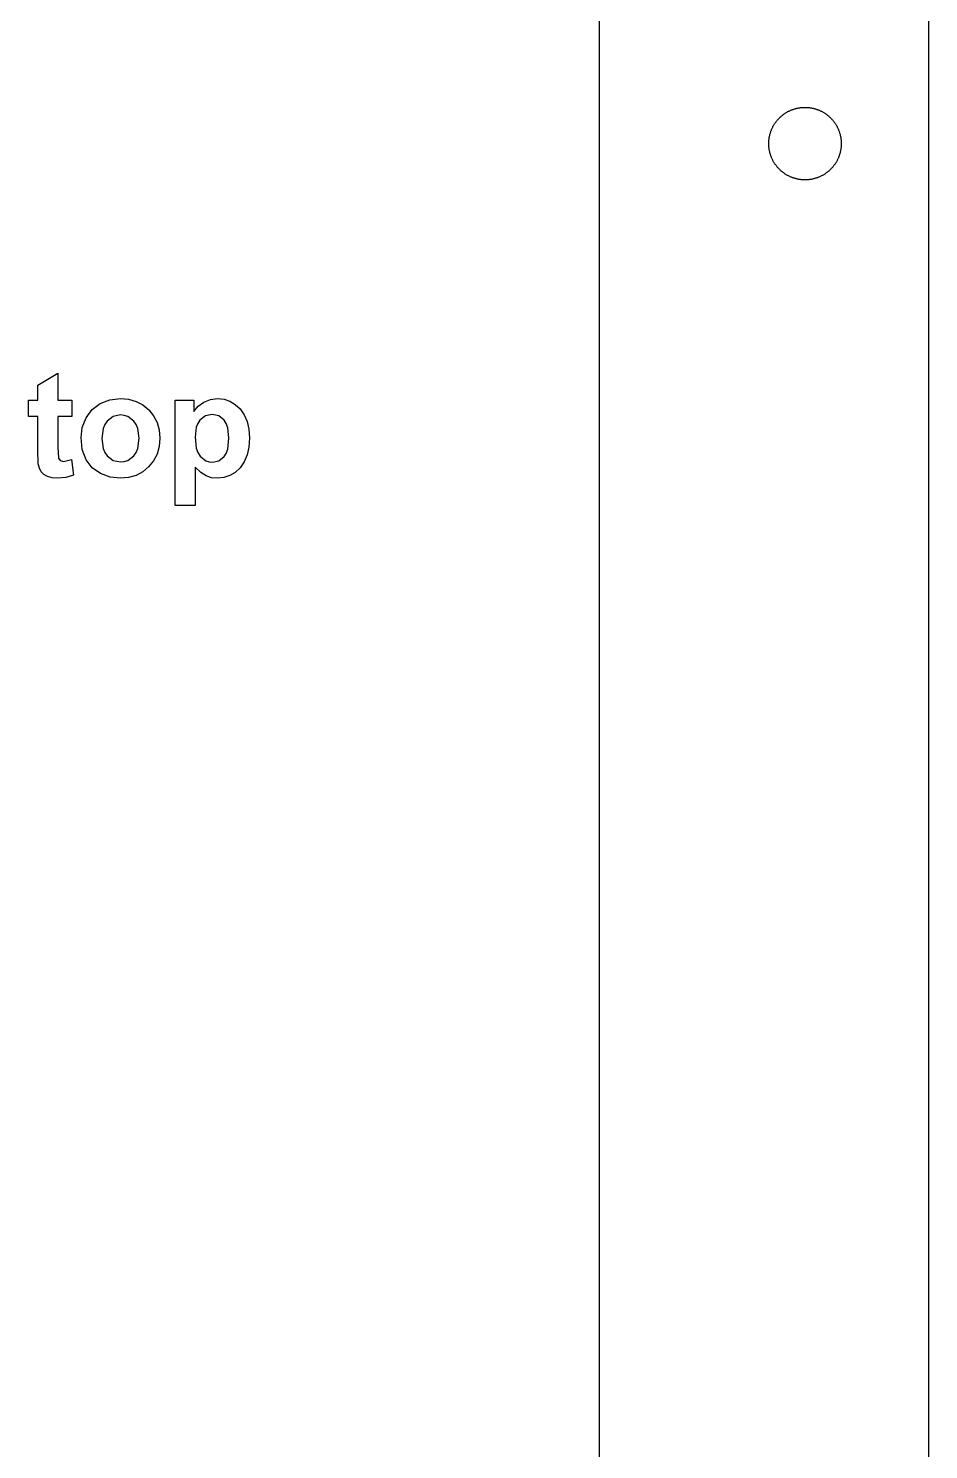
# Model space of a CAD drawing. Header units: metres. Extents: x 13 to 238, y 4 to 739.
# Drawn here: x 182.9 to 237.5, y 94.6 to 180.8 of the extents above; entities that cross this region are included whole.
import ezdxf

# ---------------------------------------------------------------- set-up
doc = ezdxf.new("R2010")
doc.units = ezdxf.units.M

msp = doc.modelspace()

# ---------------------------------------------------------------- linework, layer by layer
at = {"layer": 'Emergency Stop'}
for p, q in [((183.463, 159.189, 0.033), (184.692, 159.904, 0.033)), ((184.692, 159.904, 0.033), (184.692, 158.269, 0.033)), ((183.463, 158.269, 0.033), (183.463, 159.189, 0.033)), ((182.9, 157.293, 0.033), (182.9, 158.269, 0.033)), ((182.9, 158.269, 0.033), (183.463, 158.269, 0.033)), ((184.692, 158.269, 0.033), (185.529, 158.269, 0.033)), ((185.529, 158.269, 0.033), (185.529, 157.293, 0.033)), ((186.76, 157.705, 0.033), (187.249, 158.073, 0.033)), ((187.249, 158.073, 0.033), (187.832, 158.299, 0.033)), ((187.832, 158.299, 0.033), (188.48, 158.374, 0.033)), ((188.48, 158.374, 0.033), (188.982, 158.331, 0.033)), ((188.982, 158.331, 0.033), (189.436, 158.203, 0.033)), ((189.436, 158.203, 0.033), (189.843, 157.99, 0.033)), ((189.843, 157.99, 0.033), (190.202, 157.692, 0.033)), ((191.798, 158.269, 0.033), (192.94, 158.269, 0.033)), ((191.798, 151.878, 0.033), (191.798, 158.269, 0.033)), ((192.94, 158.269, 0.033), (192.94, 157.589, 0.033)), ((192.94, 157.589, 0.033), (193.202, 157.905, 0.033)), ((193.202, 157.905, 0.033), (193.542, 158.156, 0.033)), ((193.542, 158.156, 0.033), (193.942, 158.319, 0.033)), ((193.942, 158.319, 0.033), (194.383, 158.374, 0.033)), ((194.383, 158.374, 0.033), (194.771, 158.334, 0.033)), ((194.771, 158.334, 0.033), (195.129, 158.216, 0.033)), ((195.129, 158.216, 0.033), (195.456, 158.018, 0.033)), ((195.456, 158.018, 0.033), (195.752, 157.742, 0.033)), ((183.463, 157.293, 0.033), (182.9, 157.293, 0.033)), ((183.463, 155.274, 0.033), (183.463, 157.293, 0.033)), ((185.529, 157.293, 0.033), (184.692, 157.293, 0.033)), ((184.692, 157.293, 0.033), (184.692, 155.427, 0.033)), ((186.171, 156.62, 0.033), (186.397, 157.201, 0.033)), ((186.397, 157.201, 0.033), (186.76, 157.705, 0.033)), ((187.678, 157.009, 0.033), (187.535, 156.806, 0.033)), ((188.043, 157.284, 0.033), (187.678, 157.009, 0.033)), ((188.485, 157.376, 0.033), (188.043, 157.284, 0.033)), ((188.715, 157.353, 0.033), (188.485, 157.376, 0.033)), ((188.926, 157.284, 0.033), (188.715, 157.353, 0.033)), ((189.289, 157.009, 0.033), (188.926, 157.284, 0.033)), ((189.431, 156.807, 0.033), (189.289, 157.009, 0.033)), ((190.202, 157.692, 0.033), (190.496, 157.328, 0.033)), ((190.496, 157.328, 0.033), (190.706, 156.92, 0.033)), ((190.706, 156.92, 0.033), (190.832, 156.466, 0.033)), ((193.306, 157.06, 0.033), (193.177, 156.865, 0.033)), ((193.641, 157.32, 0.033), (193.306, 157.06, 0.033)), ((194.052, 157.406, 0.033), (193.641, 157.32, 0.033)), ((194.449, 157.318, 0.033), (194.052, 157.406, 0.033)), ((194.776, 157.053, 0.033), (194.449, 157.318, 0.033)), ((194.903, 156.853, 0.033), (194.776, 157.053, 0.033)), ((195.752, 157.742, 0.033), (195.998, 157.395, 0.033)), ((195.998, 157.395, 0.033), (196.174, 156.985, 0.033)), ((196.174, 156.985, 0.033), (196.279, 156.514, 0.033)), ((186.096, 156.02, 0.033), (186.171, 156.62, 0.033)), ((187.433, 156.563, 0.033), (187.351, 155.954, 0.033)), ((187.535, 156.806, 0.033), (187.433, 156.563, 0.033)), ((189.533, 156.565, 0.033), (189.431, 156.807, 0.033)), ((189.614, 155.963, 0.033), (189.533, 156.565, 0.033)), ((190.832, 156.466, 0.033), (190.874, 155.968, 0.033)), ((193.084, 156.63, 0.033), (193.01, 156.033, 0.033)), ((193.177, 156.865, 0.033), (193.084, 156.63, 0.033)), ((194.995, 156.606, 0.033), (194.903, 156.853, 0.033)), ((195.068, 155.972, 0.033), (194.995, 156.606, 0.033)), ((196.279, 156.514, 0.033), (196.314, 155.981, 0.033)), ((183.502, 154.411, 0.033), (183.463, 155.274, 0.033)), ((184.692, 155.427, 0.033), (184.716, 154.766, 0.033)), ((186.171, 155.283, 0.033), (186.096, 156.02, 0.033)), ((186.397, 154.666, 0.033), (186.171, 155.283, 0.033)), ((187.351, 155.954, 0.033), (187.433, 155.346, 0.033)), ((187.433, 155.346, 0.033), (187.535, 155.103, 0.033)), ((189.431, 155.103, 0.033), (189.533, 155.348, 0.033)), ((189.533, 155.348, 0.033), (189.614, 155.963, 0.033)), ((190.831, 155.465, 0.033), (190.704, 155.007, 0.033)), ((190.874, 155.968, 0.033), (190.831, 155.465, 0.033)), ((193.01, 156.033, 0.033), (193.087, 155.354, 0.033)), ((193.087, 155.354, 0.033), (193.184, 155.092, 0.033)), ((194.908, 155.048, 0.033), (194.997, 155.301, 0.033)), ((194.997, 155.301, 0.033), (195.068, 155.972, 0.033)), ((196.279, 155.433, 0.033), (196.173, 154.95, 0.033)), ((196.314, 155.981, 0.033), (196.279, 155.433, 0.033)), ((183.569, 154.141, 0.033), (183.502, 154.411, 0.033)), ((184.716, 154.766, 0.033), (184.825, 154.612, 0.033)), ((184.825, 154.612, 0.033), (185.032, 154.551, 0.033)), ((185.032, 154.551, 0.033), (185.525, 154.668, 0.033)), ((185.525, 154.668, 0.033), (185.629, 153.718, 0.033)), ((186.767, 154.177, 0.033), (186.397, 154.666, 0.033)), ((187.535, 155.103, 0.033), (187.678, 154.899, 0.033)), ((187.678, 154.899, 0.033), (188.043, 154.625, 0.033)), ((188.043, 154.625, 0.033), (188.485, 154.533, 0.033)), ((188.485, 154.533, 0.033), (188.715, 154.556, 0.033)), ((188.715, 154.556, 0.033), (188.926, 154.625, 0.033)), ((188.926, 154.625, 0.033), (189.289, 154.899, 0.033)), ((189.289, 154.899, 0.033), (189.431, 155.103, 0.033)), ((190.492, 154.594, 0.033), (190.196, 154.226, 0.033)), ((190.704, 155.007, 0.033), (190.492, 154.594, 0.033)), ((193.184, 155.092, 0.033), (193.319, 154.88, 0.033)), ((193.319, 154.88, 0.033), (193.663, 154.6, 0.033)), ((193.663, 154.6, 0.033), (193.86, 154.53, 0.033)), ((193.86, 154.53, 0.033), (194.074, 154.507, 0.033)), ((194.074, 154.507, 0.033), (194.465, 154.593, 0.033)), ((194.465, 154.593, 0.033), (194.784, 154.849, 0.033)), ((194.784, 154.849, 0.033), (194.908, 155.048, 0.033)), ((195.996, 154.532, 0.033), (195.748, 154.178, 0.033)), ((196.173, 154.95, 0.033), (195.996, 154.532, 0.033)), ((183.674, 153.934, 0.033), (183.569, 154.141, 0.033)), ((183.834, 153.774, 0.033), (183.674, 153.934, 0.033)), ((184.064, 153.646, 0.033), (183.834, 153.774, 0.033)), ((184.347, 153.563, 0.033), (184.064, 153.646, 0.033)), ((184.662, 153.535, 0.033), (184.347, 153.563, 0.033)), ((185.174, 153.581, 0.033), (184.662, 153.535, 0.033)), ((185.629, 153.718, 0.033), (185.174, 153.581, 0.033)), ((187.275, 153.823, 0.033), (186.767, 154.177, 0.033)), ((187.867, 153.607, 0.033), (187.275, 153.823, 0.033)), ((188.489, 153.535, 0.033), (187.867, 153.607, 0.033)), ((188.982, 153.578, 0.033), (188.489, 153.535, 0.033)), ((189.43, 153.708, 0.033), (188.982, 153.578, 0.033)), ((189.835, 153.924, 0.033), (189.43, 153.708, 0.033)), ((190.196, 154.226, 0.033), (189.835, 153.924, 0.033)), ((193.359, 153.895, 0.033), (193.023, 154.211, 0.033)), ((193.023, 154.211, 0.033), (193.023, 151.878, 0.033)), ((193.679, 153.688, 0.033), (193.359, 153.895, 0.033)), ((194.009, 153.573, 0.033), (193.679, 153.688, 0.033)), ((194.374, 153.535, 0.033), (194.009, 153.573, 0.033)), ((194.763, 153.575, 0.033), (194.374, 153.535, 0.033)), ((195.121, 153.696, 0.033), (194.763, 153.575, 0.033)), ((195.449, 153.897, 0.033), (195.121, 153.696, 0.033)), ((195.748, 154.178, 0.033), (195.449, 153.897, 0.033)), ((193.023, 151.878, 0.033), (191.798, 151.878, 0.033))]:
    msp.add_line(p, q, dxfattribs=at)
at = {"layer": 'Layer0'}
for p, q in [((217.527, 714.84), (217.527, 27.84)), ((237.527, 712.84), (237.527, 29.84)), ((229.203, 175.88), (229.239, 175.894)), ((229.239, 175.894), (229.275, 175.907)), ((229.275, 175.907), (229.311, 175.92)), ((229.311, 175.92), (229.348, 175.932)), ((229.348, 175.932), (229.384, 175.944)), ((229.384, 175.944), (229.421, 175.955)), ((229.421, 175.955), (229.458, 175.965)), ((229.458, 175.965), (229.495, 175.974)), ((229.495, 175.974), (229.533, 175.983)), ((229.533, 175.983), (229.57, 175.992)), ((229.57, 175.992), (229.608, 175.999)), ((229.608, 175.999), (229.645, 176.006)), ((229.645, 176.006), (229.683, 176.013)), ((229.683, 176.013), (229.721, 176.018)), ((229.721, 176.018), (229.759, 176.023)), ((229.759, 176.023), (229.797, 176.028)), ((229.797, 176.028), (229.836, 176.031)), ((229.836, 176.031), (229.874, 176.034)), ((229.874, 176.034), (229.912, 176.037)), ((229.912, 176.037), (229.951, 176.038)), ((229.951, 176.038), (229.989, 176.039)), ((229.989, 176.039), (230.027, 176.04)), ((230.027, 176.04), (230.066, 176.039)), ((230.066, 176.039), (230.104, 176.038)), ((230.104, 176.038), (230.143, 176.037)), ((230.143, 176.037), (230.181, 176.034)), ((230.181, 176.034), (230.219, 176.031)), ((230.219, 176.031), (230.257, 176.028)), ((230.257, 176.028), (230.296, 176.023)), ((230.296, 176.023), (230.334, 176.018)), ((230.334, 176.018), (230.372, 176.013)), ((230.372, 176.013), (230.409, 176.006)), ((230.409, 176.006), (230.447, 175.999)), ((230.447, 175.999), (230.485, 175.992)), ((230.485, 175.992), (230.522, 175.983)), ((230.522, 175.983), (230.56, 175.974)), ((230.56, 175.974), (230.597, 175.965)), ((230.597, 175.965), (230.634, 175.955)), ((230.634, 175.955), (230.671, 175.944)), ((230.671, 175.944), (230.707, 175.932)), ((230.707, 175.932), (230.744, 175.92)), ((230.744, 175.92), (230.78, 175.907)), ((230.78, 175.907), (230.816, 175.894)), ((230.816, 175.894), (230.852, 175.88)), ((228.162, 175.006), (228.182, 175.038)), ((228.182, 175.038), (228.204, 175.07)), ((228.204, 175.07), (228.225, 175.102)), ((228.225, 175.102), (228.248, 175.133)), ((228.248, 175.133), (228.27, 175.164)), ((228.27, 175.164), (228.294, 175.194)), ((228.294, 175.194), (228.318, 175.224)), ((228.318, 175.224), (228.342, 175.254)), ((228.342, 175.254), (228.367, 175.283)), ((228.367, 175.283), (228.393, 175.312)), ((228.393, 175.312), (228.418, 175.34)), ((228.418, 175.34), (228.445, 175.368)), ((228.445, 175.368), (228.472, 175.395)), ((228.472, 175.395), (228.499, 175.422)), ((228.499, 175.422), (228.527, 175.449)), ((228.527, 175.449), (228.555, 175.475)), ((228.555, 175.475), (228.584, 175.5)), ((228.584, 175.5), (228.613, 175.525)), ((228.613, 175.525), (228.643, 175.55)), ((228.643, 175.55), (228.673, 175.573)), ((228.673, 175.573), (228.703, 175.597)), ((228.703, 175.597), (228.734, 175.62)), ((228.734, 175.62), (228.766, 175.642)), ((228.766, 175.642), (228.797, 175.664)), ((228.797, 175.664), (228.829, 175.685)), ((228.829, 175.685), (228.862, 175.706)), ((228.862, 175.706), (228.894, 175.726)), ((228.894, 175.726), (228.927, 175.745)), ((228.927, 175.745), (228.961, 175.764)), ((228.961, 175.764), (228.995, 175.782)), ((228.995, 175.782), (229.029, 175.8)), ((229.029, 175.8), (229.063, 175.817)), ((229.063, 175.817), (229.098, 175.834)), ((229.098, 175.834), (229.133, 175.85)), ((229.133, 175.85), (229.168, 175.865)), ((229.168, 175.865), (229.203, 175.88)), ((230.852, 175.88), (230.887, 175.865)), ((230.887, 175.865), (230.922, 175.85)), ((230.922, 175.85), (230.957, 175.834)), ((230.957, 175.834), (230.992, 175.817)), ((230.992, 175.817), (231.026, 175.8)), ((231.026, 175.8), (231.06, 175.782)), ((231.06, 175.782), (231.094, 175.764)), ((231.094, 175.764), (231.127, 175.745)), ((231.127, 175.745), (231.161, 175.726)), ((231.161, 175.726), (231.193, 175.706)), ((231.193, 175.706), (231.226, 175.685)), ((231.226, 175.685), (231.258, 175.664)), ((231.258, 175.664), (231.289, 175.642)), ((231.289, 175.642), (231.321, 175.62)), ((231.321, 175.62), (231.351, 175.597)), ((231.351, 175.597), (231.382, 175.573)), ((231.382, 175.573), (231.412, 175.55)), ((231.412, 175.55), (231.442, 175.525)), ((231.442, 175.525), (231.471, 175.5)), ((231.471, 175.5), (231.5, 175.475)), ((231.5, 175.475), (231.528, 175.449)), ((231.528, 175.449), (231.556, 175.422)), ((231.556, 175.422), (231.583, 175.395)), ((231.583, 175.395), (231.61, 175.368)), ((231.61, 175.368), (231.636, 175.34)), ((231.636, 175.34), (231.662, 175.312)), ((231.662, 175.312), (231.688, 175.283)), ((231.688, 175.283), (231.713, 175.254)), ((231.713, 175.254), (231.737, 175.224)), ((231.737, 175.224), (231.761, 175.194)), ((231.761, 175.194), (231.784, 175.164)), ((231.784, 175.164), (231.807, 175.133)), ((231.807, 175.133), (231.83, 175.102)), ((231.83, 175.102), (231.851, 175.07)), ((231.851, 175.07), (231.873, 175.038)), ((231.873, 175.038), (231.893, 175.006)), ((227.849, 174.146), (227.855, 174.184)), ((227.855, 174.184), (227.861, 174.222)), ((227.861, 174.222), (227.868, 174.26)), ((227.868, 174.26), (227.876, 174.297)), ((227.876, 174.297), (227.884, 174.335)), ((227.884, 174.335), (227.893, 174.372)), ((227.893, 174.372), (227.902, 174.409)), ((227.902, 174.409), (227.913, 174.446)), ((227.913, 174.446), (227.924, 174.483)), ((227.924, 174.483), (227.935, 174.52)), ((227.935, 174.52), (227.947, 174.556)), ((227.947, 174.556), (227.96, 174.592)), ((227.96, 174.592), (227.974, 174.628)), ((227.974, 174.628), (227.988, 174.664)), ((227.988, 174.664), (228.002, 174.699)), ((228.002, 174.699), (228.018, 174.735)), ((228.018, 174.735), (228.034, 174.77)), ((228.034, 174.77), (228.05, 174.804)), ((228.05, 174.804), (228.067, 174.839)), ((228.067, 174.839), (228.085, 174.873)), ((228.085, 174.873), (228.103, 174.906)), ((228.103, 174.906), (228.122, 174.94)), ((228.122, 174.94), (228.142, 174.973)), ((228.142, 174.973), (228.162, 175.006)), ((231.893, 175.006), (231.913, 174.973)), ((231.913, 174.973), (231.933, 174.94)), ((231.933, 174.94), (231.952, 174.906)), ((231.952, 174.906), (231.97, 174.873)), ((231.97, 174.873), (231.988, 174.839)), ((231.988, 174.839), (232.005, 174.804)), ((232.005, 174.804), (232.021, 174.77)), ((232.021, 174.77), (232.037, 174.735)), ((232.037, 174.735), (232.053, 174.699)), ((232.053, 174.699), (232.067, 174.664)), ((232.067, 174.664), (232.081, 174.628)), ((232.081, 174.628), (232.095, 174.592)), ((232.095, 174.592), (232.108, 174.556)), ((232.108, 174.556), (232.12, 174.52)), ((232.12, 174.52), (232.131, 174.483)), ((232.131, 174.483), (232.142, 174.446)), ((232.142, 174.446), (232.152, 174.409)), ((232.152, 174.409), (232.162, 174.372)), ((232.162, 174.372), (232.171, 174.335)), ((232.171, 174.335), (232.179, 174.297)), ((232.179, 174.297), (232.187, 174.26)), ((232.187, 174.26), (232.194, 174.222)), ((232.194, 174.222), (232.2, 174.184)), ((232.2, 174.184), (232.206, 174.146)), ((227.827, 173.84), (227.828, 173.878)), ((227.828, 173.801), (227.827, 173.84)), ((227.828, 173.878), (227.829, 173.917)), ((227.829, 173.763), (227.828, 173.801)), ((227.829, 173.917), (227.83, 173.955)), ((227.83, 173.725), (227.829, 173.763)), ((227.83, 173.955), (227.833, 173.993)), ((227.833, 173.686), (227.83, 173.725)), ((227.833, 173.993), (227.836, 174.032)), ((227.836, 173.648), (227.833, 173.686)), ((227.836, 174.032), (227.839, 174.07)), ((227.839, 173.61), (227.836, 173.648)), ((227.839, 174.07), (227.844, 174.108)), ((227.844, 173.572), (227.839, 173.61)), ((227.844, 174.108), (227.849, 174.146)), ((227.849, 173.534), (227.844, 173.572)), ((227.855, 173.496), (227.849, 173.534)), ((227.861, 173.458), (227.855, 173.496)), ((227.868, 173.42), (227.861, 173.458)), ((227.876, 173.382), (227.868, 173.42)), ((227.884, 173.345), (227.876, 173.382)), ((227.893, 173.308), (227.884, 173.345)), ((227.902, 173.27), (227.893, 173.308)), ((232.162, 173.308), (232.152, 173.27)), ((232.171, 173.345), (232.162, 173.308)), ((232.179, 173.382), (232.171, 173.345)), ((232.187, 173.42), (232.179, 173.382)), ((232.194, 173.458), (232.187, 173.42)), ((232.2, 173.496), (232.194, 173.458)), ((232.206, 173.534), (232.2, 173.496)), ((232.206, 174.146), (232.211, 174.108)), ((232.211, 173.572), (232.206, 173.534)), ((232.211, 174.108), (232.215, 174.07)), ((232.215, 173.61), (232.211, 173.572)), ((232.215, 174.07), (232.219, 174.032)), ((232.219, 173.648), (232.215, 173.61)), ((232.219, 174.032), (232.222, 173.993)), ((232.222, 173.686), (232.219, 173.648)), ((232.222, 173.993), (232.224, 173.955)), ((232.224, 173.725), (232.222, 173.686)), ((232.224, 173.955), (232.226, 173.917)), ((232.226, 173.763), (232.224, 173.725)), ((232.226, 173.917), (232.227, 173.878)), ((232.227, 173.801), (232.226, 173.763)), ((232.227, 173.878), (232.227, 173.84)), ((232.227, 173.84), (232.227, 173.801)), ((227.913, 173.233), (227.902, 173.27)), ((227.924, 173.197), (227.913, 173.233)), ((227.935, 173.16), (227.924, 173.197)), ((227.947, 173.124), (227.935, 173.16)), ((227.96, 173.087), (227.947, 173.124)), ((227.974, 173.051), (227.96, 173.087)), ((227.988, 173.016), (227.974, 173.051)), ((228.002, 172.98), (227.988, 173.016)), ((228.018, 172.945), (228.002, 172.98)), ((228.034, 172.91), (228.018, 172.945)), ((228.05, 172.875), (228.034, 172.91)), ((228.067, 172.841), (228.05, 172.875)), ((228.085, 172.807), (228.067, 172.841)), ((228.103, 172.773), (228.085, 172.807)), ((228.122, 172.74), (228.103, 172.773)), ((228.142, 172.707), (228.122, 172.74)), ((228.162, 172.674), (228.142, 172.707)), ((228.182, 172.642), (228.162, 172.674)), ((228.204, 172.61), (228.182, 172.642)), ((228.225, 172.578), (228.204, 172.61)), ((228.248, 172.547), (228.225, 172.578)), ((228.27, 172.516), (228.248, 172.547)), ((228.294, 172.485), (228.27, 172.516)), ((228.318, 172.455), (228.294, 172.485)), ((228.342, 172.426), (228.318, 172.455)), ((231.737, 172.455), (231.713, 172.426)), ((231.761, 172.485), (231.737, 172.455)), ((231.784, 172.516), (231.761, 172.485)), ((231.807, 172.547), (231.784, 172.516)), ((231.83, 172.578), (231.807, 172.547)), ((231.851, 172.61), (231.83, 172.578)), ((231.873, 172.642), (231.851, 172.61)), ((231.893, 172.674), (231.873, 172.642)), ((231.913, 172.707), (231.893, 172.674)), ((231.933, 172.74), (231.913, 172.707)), ((231.952, 172.773), (231.933, 172.74)), ((231.97, 172.807), (231.952, 172.773)), ((231.988, 172.841), (231.97, 172.807)), ((232.005, 172.875), (231.988, 172.841)), ((232.021, 172.91), (232.005, 172.875)), ((232.037, 172.945), (232.021, 172.91)), ((232.053, 172.98), (232.037, 172.945)), ((232.067, 173.016), (232.053, 172.98)), ((232.081, 173.051), (232.067, 173.016)), ((232.095, 173.087), (232.081, 173.051)), ((232.108, 173.124), (232.095, 173.087)), ((232.12, 173.16), (232.108, 173.124)), ((232.131, 173.197), (232.12, 173.16)), ((232.142, 173.233), (232.131, 173.197)), ((232.152, 173.27), (232.142, 173.233)), ((228.367, 172.397), (228.342, 172.426)), ((228.393, 172.368), (228.367, 172.397)), ((228.418, 172.339), (228.393, 172.368)), ((228.445, 172.312), (228.418, 172.339)), ((228.472, 172.284), (228.445, 172.312)), ((228.499, 172.257), (228.472, 172.284)), ((228.527, 172.231), (228.499, 172.257)), ((228.555, 172.205), (228.527, 172.231)), ((228.584, 172.179), (228.555, 172.205)), ((228.613, 172.155), (228.584, 172.179)), ((228.643, 172.13), (228.613, 172.155)), ((228.673, 172.106), (228.643, 172.13)), ((228.703, 172.083), (228.673, 172.106)), ((228.734, 172.06), (228.703, 172.083)), ((228.766, 172.038), (228.734, 172.06)), ((228.797, 172.016), (228.766, 172.038)), ((228.829, 171.995), (228.797, 172.016)), ((228.862, 171.974), (228.829, 171.995)), ((228.894, 171.954), (228.862, 171.974)), ((228.927, 171.935), (228.894, 171.954)), ((228.961, 171.916), (228.927, 171.935)), ((228.995, 171.897), (228.961, 171.916)), ((229.029, 171.88), (228.995, 171.897)), ((229.063, 171.862), (229.029, 171.88)), ((229.098, 171.846), (229.063, 171.862)), ((229.133, 171.83), (229.098, 171.846)), ((229.168, 171.815), (229.133, 171.83)), ((229.203, 171.8), (229.168, 171.815)), ((229.239, 171.786), (229.203, 171.8)), ((229.275, 171.773), (229.239, 171.786)), ((229.311, 171.76), (229.275, 171.773)), ((229.348, 171.748), (229.311, 171.76)), ((229.384, 171.736), (229.348, 171.748)), ((229.421, 171.725), (229.384, 171.736)), ((229.458, 171.715), (229.421, 171.725)), ((229.495, 171.705), (229.458, 171.715)), ((229.533, 171.696), (229.495, 171.705)), ((229.57, 171.688), (229.533, 171.696)), ((229.608, 171.68), (229.57, 171.688)), ((229.645, 171.673), (229.608, 171.68)), ((229.683, 171.667), (229.645, 171.673)), ((229.721, 171.661), (229.683, 171.667)), ((229.759, 171.656), (229.721, 171.661)), ((229.797, 171.652), (229.759, 171.656)), ((229.836, 171.648), (229.797, 171.652)), ((229.874, 171.645), (229.836, 171.648)), ((229.912, 171.643), (229.874, 171.645)), ((229.951, 171.641), (229.912, 171.643)), ((229.989, 171.64), (229.951, 171.641)), ((230.027, 171.64), (229.989, 171.64)), ((230.066, 171.64), (230.027, 171.64)), ((230.104, 171.641), (230.066, 171.64)), ((230.143, 171.643), (230.104, 171.641)), ((230.181, 171.645), (230.143, 171.643)), ((230.219, 171.648), (230.181, 171.645)), ((230.257, 171.652), (230.219, 171.648)), ((230.296, 171.656), (230.257, 171.652)), ((230.334, 171.661), (230.296, 171.656)), ((230.372, 171.667), (230.334, 171.661)), ((230.409, 171.673), (230.372, 171.667)), ((230.447, 171.68), (230.409, 171.673)), ((230.485, 171.688), (230.447, 171.68)), ((230.522, 171.696), (230.485, 171.688)), ((230.56, 171.705), (230.522, 171.696)), ((230.597, 171.715), (230.56, 171.705)), ((230.634, 171.725), (230.597, 171.715)), ((230.671, 171.736), (230.634, 171.725)), ((230.707, 171.748), (230.671, 171.736)), ((230.744, 171.76), (230.707, 171.748)), ((230.78, 171.773), (230.744, 171.76)), ((230.816, 171.786), (230.78, 171.773)), ((230.852, 171.8), (230.816, 171.786)), ((230.887, 171.815), (230.852, 171.8)), ((230.922, 171.83), (230.887, 171.815)), ((230.957, 171.846), (230.922, 171.83)), ((230.992, 171.862), (230.957, 171.846)), ((231.026, 171.88), (230.992, 171.862)), ((231.06, 171.897), (231.026, 171.88)), ((231.094, 171.916), (231.06, 171.897)), ((231.127, 171.935), (231.094, 171.916)), ((231.161, 171.954), (231.127, 171.935)), ((231.193, 171.974), (231.161, 171.954)), ((231.226, 171.995), (231.193, 171.974)), ((231.258, 172.016), (231.226, 171.995)), ((231.289, 172.038), (231.258, 172.016)), ((231.321, 172.06), (231.289, 172.038)), ((231.351, 172.083), (231.321, 172.06)), ((231.382, 172.106), (231.351, 172.083)), ((231.412, 172.13), (231.382, 172.106)), ((231.442, 172.155), (231.412, 172.13)), ((231.471, 172.179), (231.442, 172.155)), ((231.5, 172.205), (231.471, 172.179)), ((231.528, 172.231), (231.5, 172.205)), ((231.556, 172.257), (231.528, 172.231)), ((231.583, 172.284), (231.556, 172.257)), ((231.61, 172.312), (231.583, 172.284)), ((231.636, 172.339), (231.61, 172.312)), ((231.662, 172.368), (231.636, 172.339)), ((231.688, 172.397), (231.662, 172.368)), ((231.713, 172.426), (231.688, 172.397))]:
    msp.add_line(p, q, dxfattribs=at)

doc.saveas('drawing.dxf')
